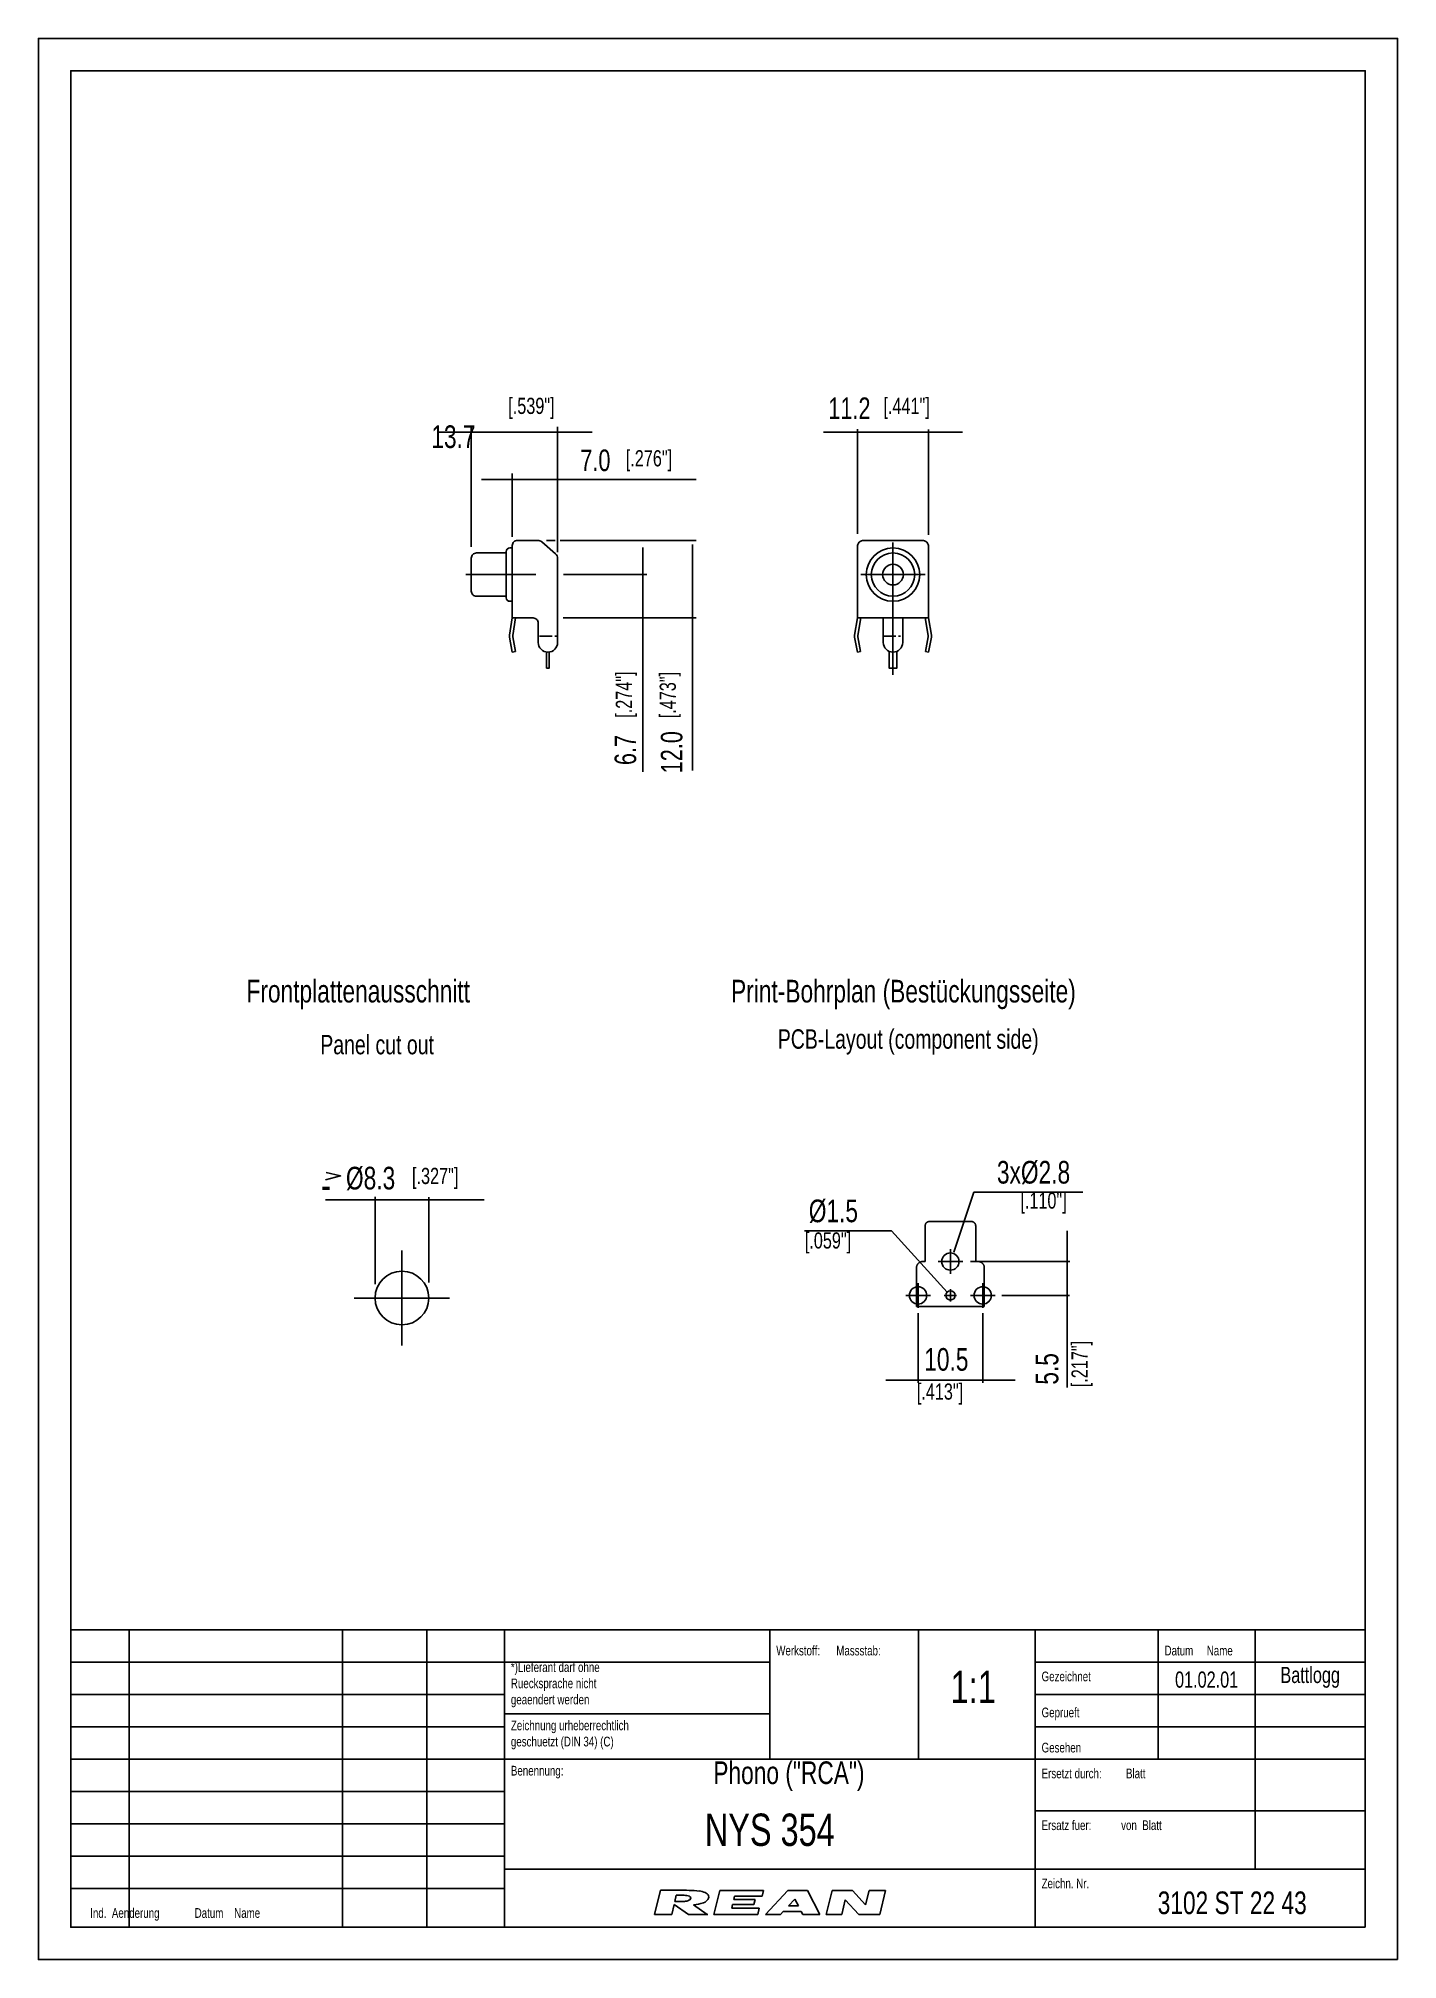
# Model space of a CAD drawing. Header units: inches. Extents: x 0 to 210, y 0 to 297.
import ezdxf

# ---------------------------------------------------------------- set-up
doc = ezdxf.new("R2010")
doc.units = ezdxf.units.IN
doc.header["$LTSCALE"] = 3
doc.linetypes.add('CENTER', pattern=[50.8, 31.75, -6.35, 6.35, -6.35])
doc.linetypes.add('DASHED', pattern=[19.05, 12.7, -6.35])
doc.layers.get('0').update_dxf_attribs({"linetype": 'CONTINUOUS'})
for name, color, linetype in [('010', 5, 'CONTINUOUS'), ('035', 3, 'CONTINUOUS'), ('05', 2, 'CONTINUOUS'), ('BEM1', 4, 'CONTINUOUS'), ('MITTE', 4, 'CENTER'), ('RAHMEN', 2, 'CONTINUOUS')]:
    doc.layers.add(name, color=color, linetype=linetype)
doc.styles.get("Standard").update_dxf_attribs({"font": 'txt', "width": 0.75})

# ---------------------------------------------------------------- blocks, each defined once
blk = doc.blocks.new('ZKOPF-REAN')
at = {"color": 2}
for p, q in [((-133, 33), (-92, 33)), ((-200, 6), (-133, 6))]:
    blk.add_line(p, q, dxfattribs=at)
for points in [[(-200, 46), (-200, 0)], [(0, 46), (-200, 46)], [(-191, 0), (-191, 46)], [(-158, 0), (-158, 46)], [(-145, 0), (-145, 46)], [(-133, 0), (-133, 46)], [(-92, 26), (-92, 46)], [(-69, 26), (-69, 46)], [(-51, 0), (-51, 46)], [(-32, 26), (-32, 46)], [(-17, 9), (-17, 46)], [(0, 0), (0, 46)], [(-133, 41), (-92, 41)], [(0, 41), (-51, 41)], [(0, 36), (-51, 36)], [(0, 31), (-51, 31)], [(0, 26), (-133, 26)], [(0, 18), (-51, 18)], [(0, 9), (-133, 9)]]:
    blk.add_lwpolyline(points, dxfattribs=at)
at = {"color": 4}
for points in [[(-200, 41), (-133, 41)], [(-200, 36), (-133, 36)], [(-200, 31), (-133, 31)], [(-200, 26), (-133, 26)], [(-200, 21), (-133, 21)], [(-200, 16), (-133, 16)], [(-200, 11), (-133, 11)]]:
    blk.add_lwpolyline(points, dxfattribs=at)
at = {"layer": '05'}
for p, q in [((-109.786833, 1.991866), (-108.884845, 5.721227)), ((-108.884845, 5.721227), (-106.001611, 5.721227)), ((-107.121854, 1.991866), (-106.759794, 3.488838)), ((-104.575338, 1.991866), (-106.759794, 3.488838)), ((-106.682865, 3.967854), (-106.445819, 4.947943)), ((-106.682865, 3.967854), (-105.38874, 3.967854)), ((-106.445819, 4.947943), (-105.213357, 4.947943)), ((-101.65257, 1.991866), (-103.777929, 3.44834)), ((-100.626753, 1.985934), (-99.73917, 5.655734)), ((-99.73917, 5.655734), (-92.981554, 5.655734)), ((-97.883057, 2.941046), (-97.741768, 3.525221)), ((-97.741768, 3.525221), (-94.44862, 3.525221)), ((-97.554768, 4.298391), (-97.430101, 4.813838)), ((-97.554768, 4.298391), (-94.26162, 4.298391)), ((-97.430101, 4.813838), (-93.185176, 4.813838)), ((-94.44862, 3.525221), (-94.26162, 4.298391)), ((-93.185176, 4.813838), (-92.981554, 5.655734)), ((-92.656302, 1.991866), (-89.202895, 5.655734)), ((-89.202895, 5.655734), (-86.159077, 5.655734)), ((-89.117244, 3.284678), (-88.130196, 4.33188)), ((-89.117244, 3.284678), (-87.581879, 3.284678)), ((-88.130196, 4.33188), (-87.581879, 3.284678)), ((-86.159077, 5.655734), (-84.240668, 1.991866)), ((-83.271451, 1.991866), (-82.385303, 5.655734)), ((-82.385303, 5.655734), (-79.20013, 5.655734)), ((-81.626596, 5.655734), (-81.629003, 5.658357)), ((-80.891096, 1.991866), (-80.343243, 4.257016)), ((-78.264922, 1.991866), (-80.343243, 4.257016)), ((-77.190213, 3.465139), (-79.20013, 5.655734)), ((-77.190213, 3.465139), (-76.660393, 5.655734)), ((-76.660393, 5.655734), (-74.129372, 5.655734)), ((-75.015521, 1.991866), (-74.129372, 5.655734)), ((-109.786833, 1.991866), (-107.121854, 1.991866)), ((-104.575338, 1.991866), (-101.582882, 1.991866)), ((-100.625318, 1.991866), (-93.867702, 1.991866)), ((-97.883057, 2.941046), (-93.638132, 2.941046)), ((-93.869137, 1.985934), (-93.638132, 2.941046)), ((-92.656302, 1.991866), (-90.335794, 1.991866)), ((-90.335794, 1.991866), (-89.910781, 2.442781)), ((-89.910781, 2.442781), (-87.141059, 2.442781)), ((-87.141059, 2.442781), (-86.90496, 1.991866)), ((-86.90496, 1.991866), (-84.240668, 1.991866)), ((-83.271451, 1.991866), (-80.891096, 1.991866)), ((-78.264922, 1.991866), (-75.015521, 1.991866))]:
    blk.add_line(p, q, dxfattribs=at)
for centre, radius, start, end in [((-105.569755, -23.421024), 29.146566, 84.676683, 90.985976), ((-105.662755, 8.045413), 4.086755, 273.844537, 284.464628), ((-105.461356, 1.639787), 3.317438, 71.64551, 85.712788), ((-105.266143, 5.623081), 1.656947, 292.130003, 304.027207), ((-104.533103, 4.496732), 0.314086, 308.183971, 68.249048), ((-104.360333, 9.695316), 6.274066, 275.326278, 289.525993), ((-103.5768, 1.048488), 4.603731, 69.562986, 81.731692), ((-102.594066, 4.972077), 1.232717, 286.581886, 338.146956), ((-102.925451, 3.563011), 2.0377, 51.536856, 62.015041), ((-102.021937, 4.683869), 0.597227, 340.399744, 51.414228)]:
    blk.add_arc(centre, radius, start, end, dxfattribs=at)
at = {"color": 4, "char_height": 1.5, "width": 100, "attachment_point": 7}
for s, insert in [('Werkstoff:\\~\\~\\~\\~\\~\\~Massstab:', (-91, 42)), ('Datum\\~\\~\\~\\~\\~Name', (-31, 42)), ('*)Lieferant\\~darf\\~ohne', (-132, 39)), ('Gezeichnet', (-50, 38)), ('geaendert\\~werden', (-132, 34)), ('Ruecksprache\\~nicht', (-132, 36.5)), ('Geprueft', (-50, 32)), ('Zeichnung\\~urheberrechtlich', (-132, 30)), ('geschuetzt\\~(DIN\\~34)\\~(C)', (-132, 27.5)), ('Gesehen', (-50, 27)), ('Benennung:', (-132, 23)), ('Ersetzt\\~durch:\\~\\~\\~\\~\\~\\~\\~\\~\\~Blatt', (-50, 23)), ('Ersatz\\~fuer:\\~\\~\\~\\~\\~\\~\\~\\~\\~\\~\\~von\\~\\~Blatt', (-50, 15)), ('Zeichn.\\~Nr.', (-50, 6)), ('Ind.\\~\\~Aenderung\\~\\~\\~\\~\\~\\~\\~\\~\\~\\~\\~\\~\\~Datum\\~\\~\\~\\~Name', (-197, 1))]:
    blk.add_mtext(s, dxfattribs=dict(at, insert=insert))

msp = doc.modelspace()

# ---------------------------------------------------------------- linework, layer by layer
at = {"layer": '010'}
for p, q in [((79.36837, 204.600846), (77.433494, 204.600846)), ((80.103514, 204.600846), (79.792453, 204.600846)), ((132.480214, 204.600846), (130.545338, 204.600846)), ((133.215358, 204.600846), (132.904297, 204.600846))]:
    msp.add_line(p, q, dxfattribs=at)
at = {"layer": '010', "linetype": 'DASHED'}
msp.add_lwpolyline([(144.813952, 107.913157), (144.813952, 113.434757, 0.414214), (144.147552, 114.101157), (137.673952, 114.101157, 0.414214), (137.007552, 113.434757), (137.007552, 107.913157), (136.626752, 107.913157, 0.414214), (135.674752, 106.961157), (135.674752, 100.963557), (146.146752, 100.963557), (146.146752, 106.961157, 0.414214), (145.194752, 107.913157), (144.813952, 107.913157)], format="xyb", dxfattribs=at)
at = {"layer": '035'}
for points in [[(78.9224, 202.132729), (78.9224, 199.645522), (78.52041, 199.645522), (78.52041, 202.132729)], [(132.639334, 202.24461), (132.639334, 199.645522), (131.439334, 199.645522), (131.439334, 202.24461)], [(44.440961, 121.660894), (46.692145, 121.138878), (44.34091, 120.520096)]]:
    msp.add_lwpolyline(points, dxfattribs=at)
for centre, radius in [((140.910752, 107.913157), 1.332799), ((135.912757, 102.677163), 1.332799), ((145.908747, 102.677163), 1.332799), ((140.910752, 102.677163), 0.713999)]:
    msp.add_circle(centre, radius, dxfattribs=at)
at = {"layer": '05'}
for p, q in [((73.219198, 207.404344), (72.787328, 204.762157)), ((73.725833, 207.404344), (73.28078, 204.681501)), ((126.539334, 207.404344), (126.107464, 204.762157)), ((127.045969, 207.404344), (126.600915, 204.681501)), ((137.032698, 207.404344), (137.477752, 204.681501)), ((137.539334, 207.404344), (137.971204, 204.762157)), ((73.219198, 202.119181), (72.791134, 204.417764)), ((73.219198, 202.119181), (73.710747, 202.210722)), ((73.710747, 202.210722), (73.282683, 204.509305)), ((126.539334, 202.119181), (126.11127, 204.417764)), ((126.539334, 202.119181), (127.030882, 202.210722)), ((127.030882, 202.210722), (126.602818, 204.509305)), ((137.047785, 202.210722), (137.475849, 204.509305)), ((137.539334, 202.119181), (137.047785, 202.210722)), ((137.539334, 202.119181), (137.967398, 204.417764))]:
    msp.add_line(p, q, dxfattribs=at)
for points in [[(72.262315, 217.453777), (67.678187, 217.453777, 0.414214), (66.878187, 216.653777), (66.878187, 211.554911, 0.414214), (67.678187, 210.754911), (72.262315, 210.754911)], [(73.219198, 218.228876), (72.822315, 218.228876, 0.414214), (72.262315, 217.668876), (72.262315, 210.539812, 0.414214), (72.822315, 209.979812), (73.219198, 209.979812)], [(133.537126, 207.404344), (133.537126, 203.616974, -1), (130.541541, 203.616974), (130.541541, 207.404344)]]:
    msp.add_lwpolyline(points, format="xyb", dxfattribs=at)
for points in [[(73.219198, 218.604344, -0.414214), (74.019198, 219.404344), (77.133184, 219.404344, -0.182062), (77.792838, 219.155914), (79.878852, 217.325015, -0.2158720001), (80.219198, 216.573446), (80.219198, 203.616974, -1), (77.223612, 203.616974), (77.223612, 206.604344, 0.414214), (76.423612, 207.404344), (73.219198, 207.404344)], [(126.539334, 207.404344), (126.539334, 218.404344, -0.414214), (127.539334, 219.404344), (136.539334, 219.404344, -0.414214), (137.539334, 218.404344), (137.539334, 207.404344)]]:
    msp.add_lwpolyline(points, format="xyb", close=True, dxfattribs=at)
for centre, radius in [((132.039334, 214.104344), 4.124532), ((132.039334, 214.104344), 3.349433), ((132.039334, 214.104344), 1.6), ((56.167165, 102.275174), 4.15)]:
    msp.add_circle(centre, radius, dxfattribs=at)
for centre, radius, start, end in [((73.774231, 204.600846), 1, 170.716998, 190.54932), ((73.774231, 204.600846), 0.5, 170.716998, 190.54932), ((127.094367, 204.600846), 1, 170.716998, 190.54932), ((127.094367, 204.600846), 0.5, 170.716998, 190.54932), ((136.9843, 204.600846), 0.5, 349.45068, 9.283002), ((136.9843, 204.600846), 1, 349.45068, 9.283002)]:
    msp.add_arc(centre, radius, start, end, dxfattribs=at)
at = {"layer": 'BEM1', "color": 4}
for p, q in [((85.58118, 236.132508), (61.920845, 236.132508)), ((66.878187, 218.390839), (66.878187, 236.949739)), ((80.219198, 217.573446), (80.219198, 236.949739))]:
    msp.add_line(p, q, dxfattribs=at)
at = {"layer": 'BEM1'}
for p, q in [((121.314334, 236.132508), (142.764334, 236.132508)), ((126.539334, 236.57908), (126.539334, 220.388476)), ((137.539334, 236.555033), (137.539334, 220.258661)), ((101.602169, 228.829248), (68.457822, 228.829248)), ((73.219198, 229.744538), (73.219198, 219.929937)), ((80.219198, 218.248896), (80.219198, 229.203133)), ((78.512473, 219.404344), (79.833913, 219.404344)), ((80.608782, 219.404344), (101.620727, 219.404344)), ((93.397977, 183.617932), (93.397977, 218.297608)), ((101.050321, 183.813633), (101.050321, 218.766393)), ((81.134284, 214.104344), (94.017722, 214.104344)), ((81.056999, 207.404344), (101.620727, 207.404344)), ((68.86955, 117.471625), (44.37401, 117.471625)), ((52.017165, 104.421512), (52.017165, 117.925566)), ((60.317165, 104.666807), (60.317165, 117.879218)), ((141.437886, 109.372935), (144.516269, 118.624228)), ((144.516269, 118.624228), (161.375958, 118.624228)), ((118.380083, 112.640365), (131.826398, 112.640365)), ((140.418, 103.193874), (131.825448, 112.640365)), ((158.953801, 88.465006), (158.953801, 112.64188)), ((144.006653, 107.913157), (159.3543, 107.913157)), ((148.866317, 102.677163), (159.313156, 102.677163)), ((135.912757, 99.944537), (135.912757, 89.151082)), ((145.908747, 99.944537), (145.908747, 89.151082)), ((130.914762, 89.565223), (150.906742, 89.565223))]:
    msp.add_line(p, q, dxfattribs=at)
at = {"layer": 'MITTE'}
for p, q in [((132.039334, 219.053783), (132.039334, 198.639908)), ((66.041744, 214.104344), (76.832011, 214.104344)), ((127.089895, 214.104344), (136.988772, 214.104344)), ((56.167165, 109.64104), (56.167165, 94.909308)), ((139.00485, 107.913157), (142.816654, 107.913157)), ((140.910752, 106.007255), (140.910752, 109.81906)), ((135.912757, 100.771261), (135.912757, 104.583065)), ((145.908747, 100.771261), (145.908747, 104.583065)), ((48.801299, 102.275174), (63.533031, 102.275174)), ((134.006855, 102.677163), (137.818659, 102.677163)), ((139.957801, 102.677163), (141.863703, 102.677163)), ((140.910752, 101.724212), (140.910752, 103.630114)), ((144.002845, 102.677163), (147.814649, 102.677163))]:
    msp.add_line(p, q, dxfattribs=at)
at = {"layer": 'RAHMEN', "color": 7}
msp.add_lwpolyline([(210, 0), (210, 297), (0, 297), (0, 0), (210, 0)], dxfattribs=at)
at = {"layer": 'RAHMEN'}
msp.add_lwpolyline([(205, 5), (205, 292), (5, 292), (5, 5)], close=True, dxfattribs=at)

# ---------------------------------------------------------------- block references
at = {"layer": 'BEM1'}
msp.add_blockref('ZKOPF-REAN', (205, 5), dxfattribs=at)

# ---------------------------------------------------------------- texts
at = {"color": 3, "char_height": 3.5, "width": 100}
for s, insert, attachment_point in [('13.7', (60.7045, 233.633), 7), ('Phono\\~("RCA")', (115.959543, 26.082191), 8), ('3102\\~ST\\~22\\~43', (184.449781, 6.976541), 8)]:
    msp.add_mtext(s, dxfattribs=dict(at, insert=insert, attachment_point=attachment_point))
at = {"color": 2, "char_height": 5, "width": 100, "attachment_point": 8}
for s, insert in [('1:1', (144.433995, 39.656056)), ('NYS\\~354', (113, 17.5))]:
    msp.add_mtext(s, dxfattribs=dict(at, insert=insert))
at = {"color": 4, "char_height": 2.5, "width": 100, "attachment_point": 8}
for s, insert in [('01.02.01', (180.5, 42)), ('Battlogg', (196.5, 42))]:
    msp.add_mtext(s, dxfattribs=dict(at, insert=insert))
at = {"layer": '035', "width": 100, "attachment_point": 7}
for s, insert, char_height in [('Frontplattenausschnitt', (32.145145, 146.908113), 3.5), ('Print-Bohrplan\\~(Bestückungsseite)', (107.022159, 146.908113), 3.5), ('Panel\\~cut\\~out', (43.547552, 139.908113), 3), ('PCB-Layout\\~(component\\~side)', (114.238894, 139.908113), 3), ('-', (43.669612, 117.448528), 4.578627)]:
    msp.add_mtext(s, dxfattribs=dict(at, insert=insert, char_height=char_height))
at = {"layer": 'BEM1', "char_height": 2.5, "width": 100, "attachment_point": 7}
for s, insert in [('[.539"]', (72.590888, 238.190301)), ('[.441"]', (130.55602, 238.190301)), ('[.276"]', (90.750334, 230.087816)), ('[.327"]', (57.720685, 119.143598)), ('[.110"]', (151.716158, 115.334555)), ('[.059"]', (118.412476, 109.170507)), ('[.413"]', (135.719715, 85.8098))]:
    msp.add_mtext(s, dxfattribs=dict(at, insert=insert))
at = {"layer": 'BEM1', "color": 3, "width": 100, "attachment_point": 5}
for s, insert, char_height in [('11.2', (125.30978, 239.827663), 3.333333), ('7.0', (86.055849, 231.753764), 3.333333), ('%%C8.3', (51.320608, 120.744154), 3.5), ('3x%%c2.8', (153.755378, 121.651481), 3.5), ('%%c1.5', (122.830397, 115.676193), 3.5), ('10.5', (140.280256, 92.759736), 3.5)]:
    msp.add_mtext(s, dxfattribs=dict(at, insert=insert, char_height=char_height))
at = {"layer": 'BEM1', "char_height": 2.5, "width": 100, "attachment_point": 7, "rotation": 90}
for s, insert in [('[.274"]', (92.46109, 191.977137)), ('[.473"]', (99.240336, 191.899249)), ('[.217"]', (162.868476, 88.480056))]:
    msp.add_mtext(s, dxfattribs=dict(at, insert=insert))
at = {"layer": 'BEM1', "color": 3, "width": 100, "attachment_point": 5, "rotation": 90}
for s, insert, char_height in [('6.7', (90.707544, 186.985613), 3.333333), ('12.0', (97.858845, 186.653458), 3.333333), ('5.5', (155.86281, 91.316982), 3.5)]:
    msp.add_mtext(s, dxfattribs=dict(at, insert=insert, char_height=char_height))

doc.saveas('drawing.dxf')
